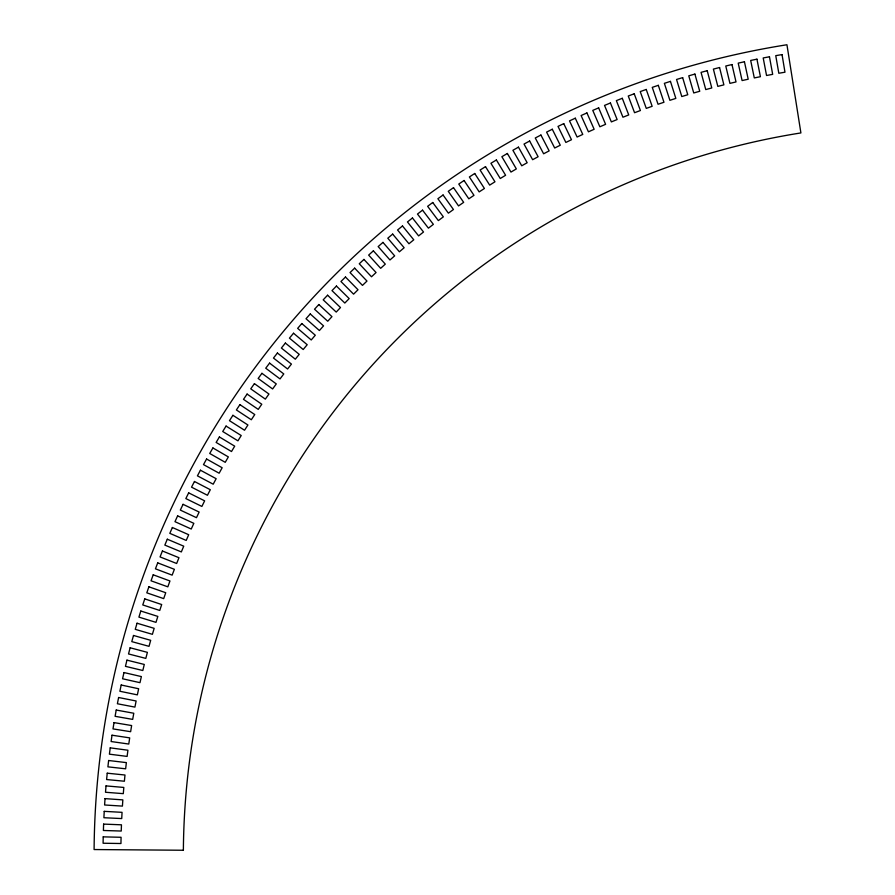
<?xml version="1.0" encoding="UTF-8"?>
<svg xmlns="http://www.w3.org/2000/svg" width="895" height="895" viewBox="0 0 895 895"><rect width="100%" height="100%" fill="white"/><g stroke="black" fill="none" stroke-linecap="round" stroke-linejoin="round"><path stroke-width="1.34" d="M103.216 836.859L103.093 843.235L120.948 843.515L121.071 837.284L103.216 836.859M103.619 824.105L103.395 830.482L121.239 831.041L121.463 824.81L103.619 824.105M104.223 811.351L103.898 817.728L121.731 818.567L122.056 812.336L104.223 811.351M105.028 798.62L104.603 804.985L122.425 806.104L122.839 799.884L105.028 798.62M106.024 785.899L105.498 792.254L123.297 793.652L123.812 787.443L106.024 785.899M107.232 773.19L106.606 779.545L124.383 781.223L124.987 775.014L107.232 773.19M108.631 760.504L107.903 766.847L125.647 768.805L126.363 762.607L108.631 760.504M110.23 747.851L109.403 754.172L127.112 756.409L127.918 750.223L110.23 747.851M112.02 735.209L111.103 741.53L128.779 744.047L129.685 737.872L112.02 735.209M114.023 722.612L112.994 728.91L130.636 731.696L131.632 725.543L114.023 722.612M116.216 710.037L115.097 716.313L132.684 719.39L133.78 713.248L116.216 710.037M118.61 697.507L117.39 703.761L134.921 707.106L136.118 700.986L118.61 697.507M121.194 685.011L119.874 691.253L137.36 694.867L138.647 688.758L121.194 685.011M123.98 672.548L122.559 678.768L139.989 682.672L141.376 676.586L123.98 672.548M126.956 660.141L125.445 666.339L142.808 670.512L144.285 664.448L126.956 660.141M130.133 647.779L128.522 653.954L145.818 658.396L147.395 652.354L130.133 647.779M133.5 635.472L131.789 641.625L149.017 646.335L150.684 640.317L133.5 635.472M137.058 623.222L135.257 629.342L152.396 634.32L154.164 628.335L137.058 623.222M140.806 611.016L138.915 617.114L155.976 622.361L157.833 616.409L140.806 611.016M144.755 598.878L142.764 604.942L159.746 610.457L161.693 604.539L144.755 598.878M148.883 586.807L146.802 592.837L163.695 598.621L165.732 592.725L148.883 586.807M153.213 574.803L151.031 580.799L167.824 586.84L169.96 580.978L153.213 574.803M157.721 562.865L155.439 568.828L172.142 575.138L174.38 569.309L157.721 562.865M162.42 550.996L160.048 556.925L176.651 563.492L178.966 557.708L162.42 550.996M167.309 539.204L164.837 545.1L181.338 551.924L183.743 546.174L167.309 539.204M172.377 527.502L169.815 533.342L186.205 540.435L188.7 534.718L172.377 527.502M177.624 515.867L174.972 521.673L191.25 529.023L193.835 523.34L177.624 515.867M183.061 504.321L180.32 510.083L196.475 517.679L199.149 512.052L183.061 504.321M188.666 492.854L185.847 498.582L201.878 506.436L204.642 500.842L188.666 492.854M194.461 481.488L191.541 487.16L207.45 495.271L210.314 489.722L194.461 481.488M200.435 470.211L197.426 475.838L213.211 484.195L216.154 478.691L200.435 470.211M206.588 459.023L203.489 464.606L219.141 473.209L222.161 467.749L206.588 459.023M212.909 447.947L209.721 453.474L225.238 462.323L228.348 456.909L212.909 447.947M219.398 436.961L216.131 442.432L231.503 451.527L234.703 446.169L219.398 436.961M226.066 426.076L222.721 431.502L237.936 440.832L241.225 435.529L226.066 426.076M232.913 415.302L229.467 420.672L244.548 430.238L247.915 424.991L232.913 415.302M239.916 404.641L236.392 409.955L251.316 419.755L254.762 414.553L239.916 404.641M247.087 394.08L243.485 399.349L258.252 409.384L261.776 404.238L247.087 394.08M254.426 383.642L250.734 388.844L265.345 399.114L268.959 394.024L254.426 383.642M261.933 373.316L258.152 378.462L272.606 388.956L276.286 383.921L261.933 373.316M269.585 363.113L265.737 368.203L280.023 378.921L283.782 373.942L269.585 363.113M277.416 353.022L273.478 358.056L287.586 368.997L291.434 364.086L277.416 353.022M285.393 343.065L281.377 348.032L295.316 359.197L299.232 354.342L285.393 343.065M293.526 333.231L289.443 338.131L303.192 349.52L307.198 344.72L293.526 333.231M301.816 323.531L297.655 328.364L311.225 339.966L315.297 335.233L301.816 323.531M310.252 313.955L306.012 318.732L319.403 330.535L323.554 325.869L310.252 313.955M318.844 304.524L314.525 309.222L327.738 321.238L331.956 316.64L318.844 304.524M327.581 295.216L323.196 299.847L336.207 312.075L340.492 307.544L327.581 295.216M336.453 286.053L332 290.618L344.821 303.047L349.184 298.583L336.453 286.053M345.481 277.025L340.95 281.522L353.581 294.153L358.011 289.756L345.481 277.025M354.644 268.142L350.046 272.572L362.475 285.393L366.972 281.064L354.644 268.142M363.952 259.416L359.275 263.756L371.503 276.779L376.068 272.527L363.952 259.416M373.383 250.824L368.65 255.097L380.666 268.31L385.297 264.126L373.383 250.824M382.959 242.388L378.16 246.584L389.963 259.975L394.661 255.869L382.959 242.388M392.659 234.098L387.792 238.215L399.394 251.797L404.148 247.758L392.659 234.098M402.493 225.965L397.57 230.004L408.948 243.764L413.77 239.804L402.493 225.965M412.461 217.977L407.46 221.949L418.625 235.888L423.514 232.006L412.461 217.977M422.541 210.157L417.484 214.05L428.425 228.158L433.37 224.354L422.541 210.157M432.744 202.494L427.631 206.309L438.349 220.584L443.349 216.858L432.744 202.494M443.07 194.998L437.89 198.724L448.384 213.167L453.452 209.519L443.07 194.998M453.508 187.659L448.272 191.306L458.542 205.917L463.666 202.348L453.508 187.659M464.069 180.488L458.777 184.057L468.812 198.824L473.981 195.334L464.069 180.488M474.73 173.485L469.383 176.964L479.183 191.888L484.419 188.476L474.73 173.485M485.504 166.638L480.1 170.039L489.677 185.12L494.957 181.797L485.504 166.638M496.389 159.97L490.93 163.282L500.26 178.508L505.597 175.275L496.389 159.97M507.375 153.481L501.871 156.703L510.955 172.075L516.337 168.92L507.375 153.481M518.462 147.149L512.902 150.293L521.751 165.799L527.177 162.733L518.462 147.149M529.639 141.007L524.034 144.061L532.637 159.702L538.119 156.726L529.639 141.007M540.916 135.033L535.266 137.998L543.623 153.783L549.15 150.875L540.916 135.033M552.293 129.238L546.588 132.113L554.699 148.022L560.27 145.214L552.293 129.238M563.749 123.622L558.01 126.408L565.864 142.45L571.48 139.721L563.749 123.622M575.295 118.196L569.511 120.892L577.118 137.047L582.768 134.407L575.295 118.196M586.93 112.938L581.101 115.544L588.451 131.822L594.146 129.272L586.93 112.938M598.643 107.87L592.77 110.387L599.863 126.777L605.602 124.316L598.643 107.87M610.435 102.992L604.528 105.409L611.363 121.91L617.136 119.538L610.435 102.992M622.293 98.293L616.353 100.62L622.931 117.223L628.737 114.94L622.293 98.293M634.231 93.785L628.256 96.011L634.566 112.714L640.417 110.532L634.231 93.785M646.235 89.455L640.227 91.592L646.279 108.396L652.153 106.304L646.235 89.455M658.317 85.327L652.265 87.363L658.049 104.256L663.967 102.265L658.317 85.327M670.456 81.378L664.37 83.325L669.896 100.307L675.837 98.405L670.456 81.378M682.65 77.63L676.542 79.476L681.789 96.548L687.763 94.736L682.65 77.63M694.9 74.072L688.77 75.829L693.748 92.968L699.745 91.256L694.9 74.072M707.207 70.705L701.053 72.361L705.763 89.578L711.782 87.956L707.207 70.705M719.569 67.528L713.382 69.094L717.824 86.39L723.876 84.857L719.569 67.528M731.976 64.552L725.767 66.017L729.94 83.38L736.014 81.937L731.976 64.552M744.439 61.766L738.207 63.131L742.1 80.561L748.198 79.219L744.439 61.766M756.935 59.171L750.681 60.446L754.295 77.932L760.414 76.69L756.935 59.171M769.465 56.788L763.2 57.951L766.545 75.493L772.676 74.352L769.465 56.788M782.04 54.595L775.752 55.658L778.818 73.256L784.971 72.204L782.04 54.595M183.374 850.25L94.098 849.545A821.364 821.364 0 0 1 786.94 44.75L800.902 132.93A732.088 732.088 0 0 0 183.374 850.25"/></g></svg>
